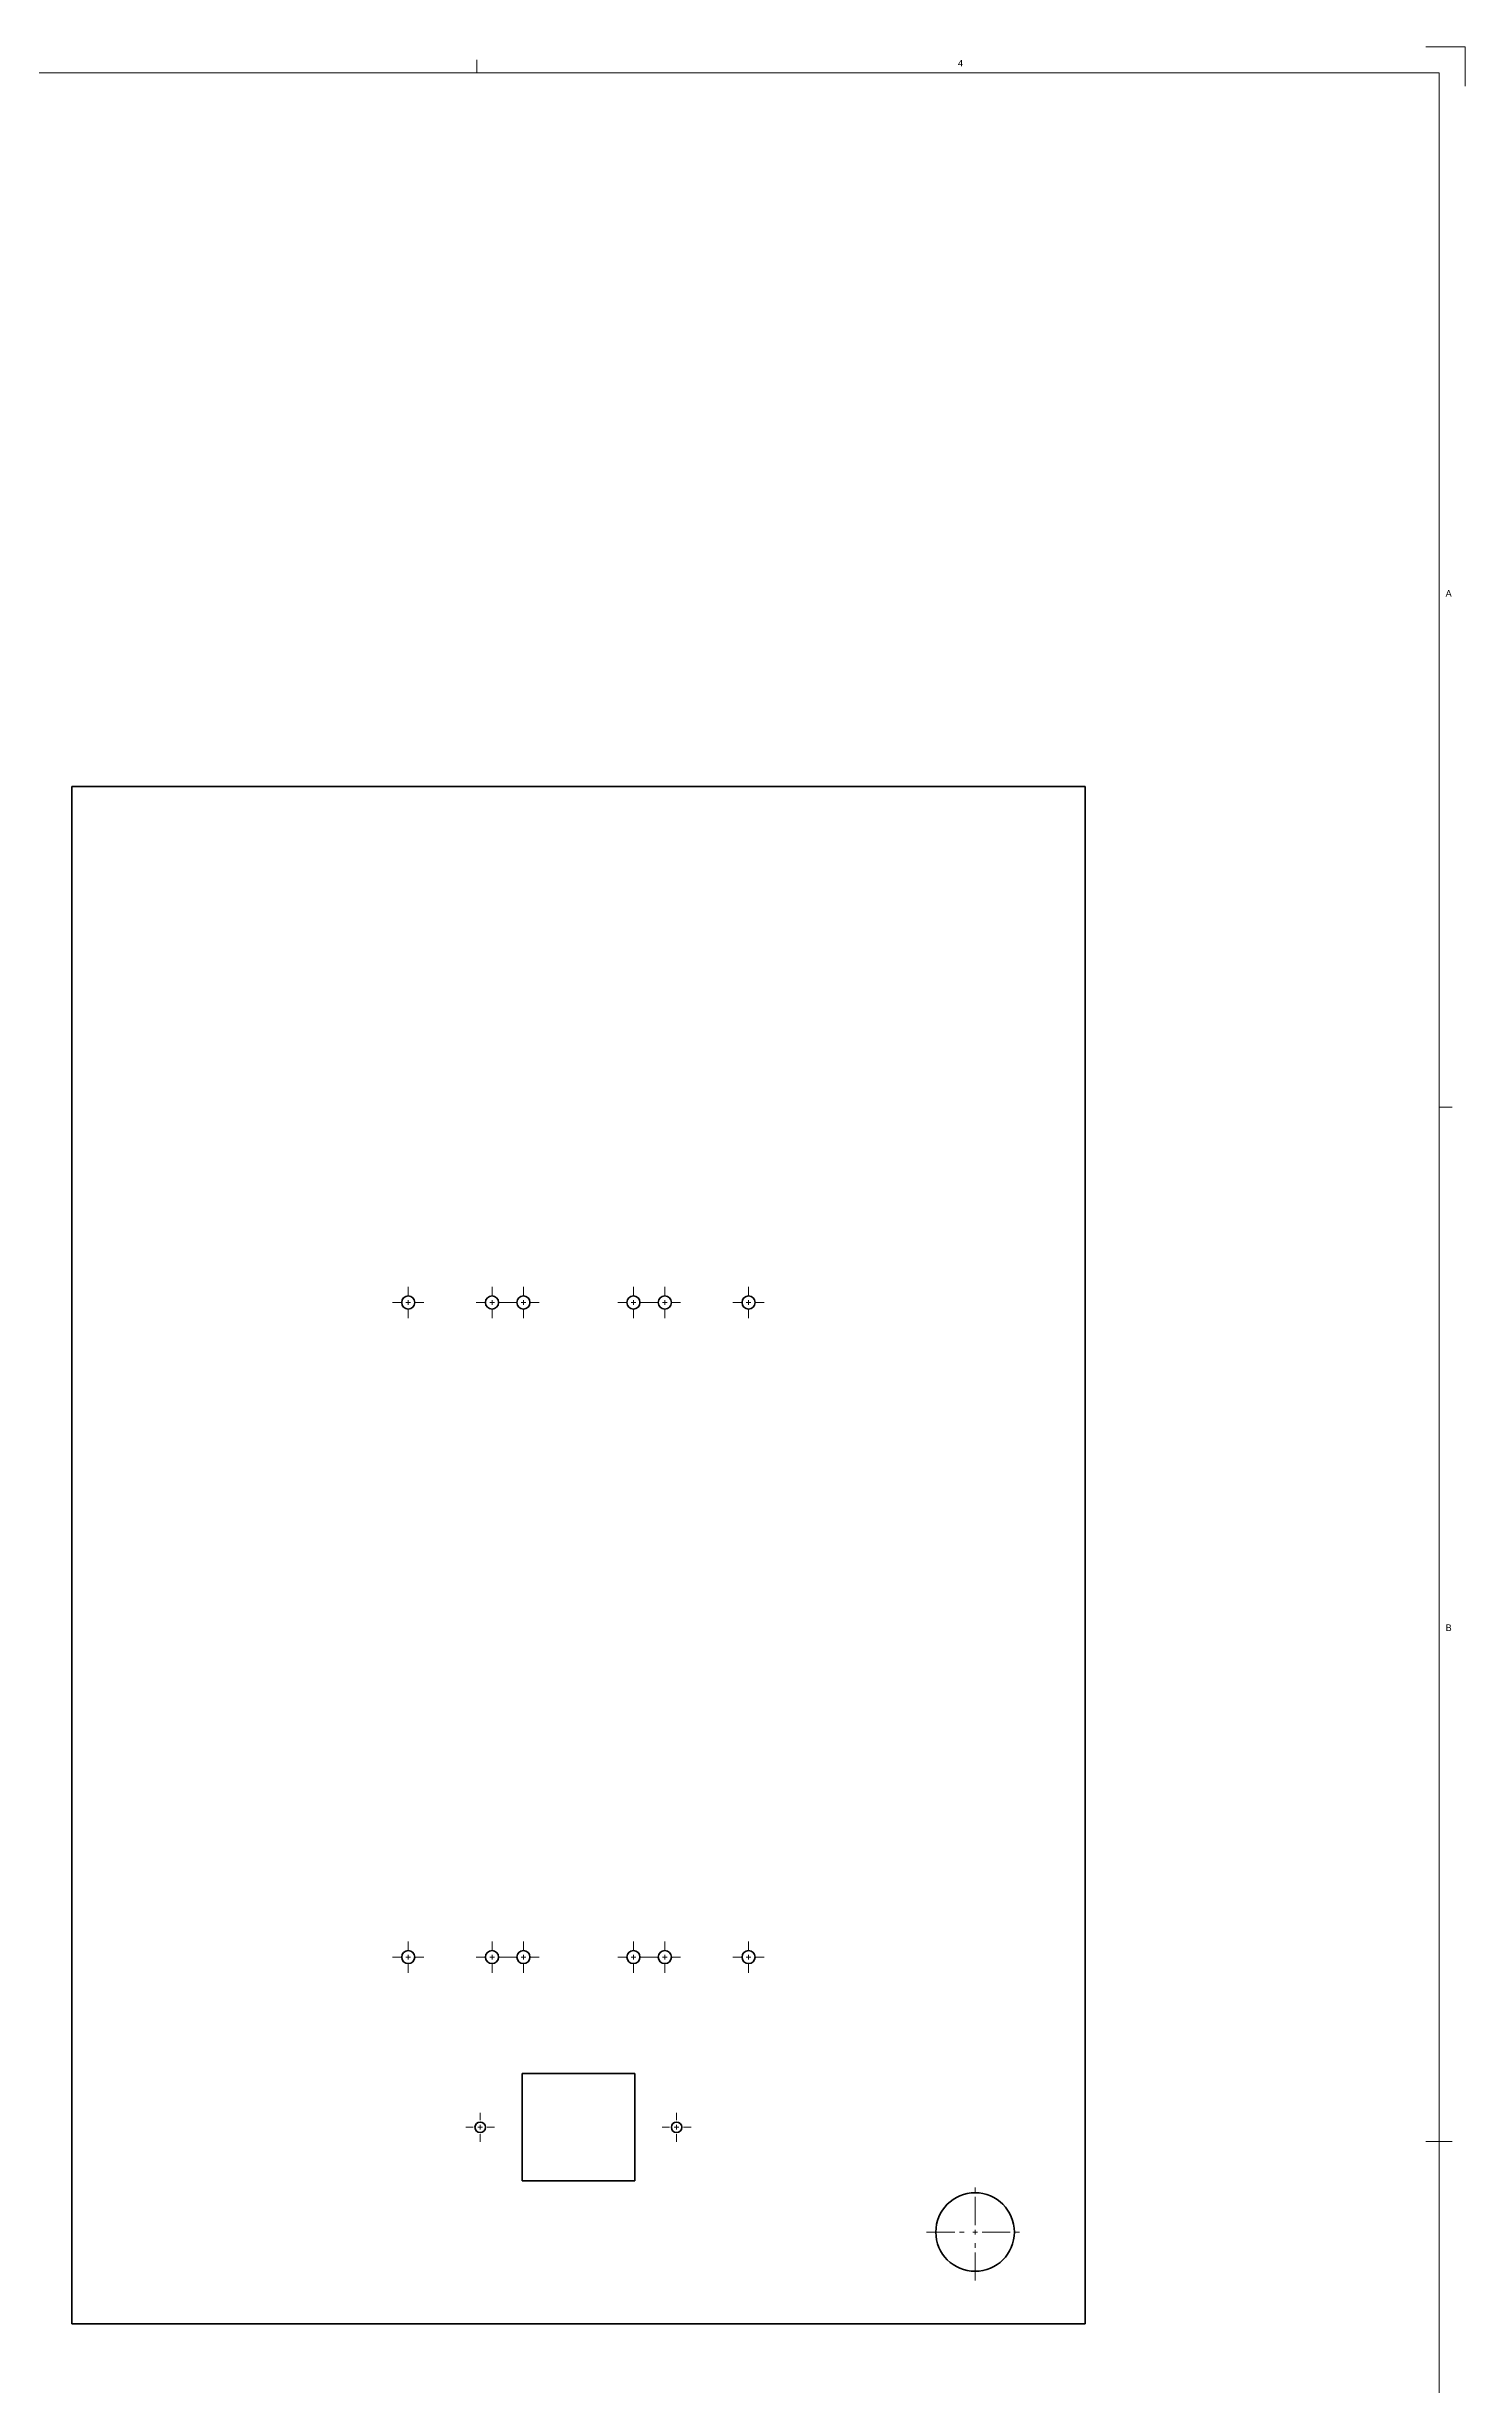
# Model space of a CAD drawing. Header units: millimetres. Extents: x 0 to 1500, y 0 to 1600.
# Drawn here: x 958 to 1500, y 707 to 1600 of the extents above; entities that cross this region are included whole.
import ezdxf

# ---------------------------------------------------------------- set-up
doc = ezdxf.new("R2010")
doc.units = ezdxf.units.MM
doc.header["$LTSCALE"] = 0.75
doc.linetypes.add('CENTER2', pattern=[28.575, 19.05, -3.175, 3.175, -3.175])
for name, color, linetype, lineweight in [('BORDER', 7, 'Continuous', 18), ('Smart Centers', 7, 'CENTER2', 18), ('Visible', 7, 'Continuous', 35)]:
    doc.layers.add(name, color=color, linetype=linetype, lineweight=lineweight)
doc.styles.get("Standard").update_dxf_attribs({"font": 'arial.ttf'})

# ---------------------------------------------------------------- blocks, each defined once
blk = doc.blocks.new('Custom1500.000000x1600.000000x4x4')
for p, q in [((1500, 1600), (1485, 1600)), ((1500, 1600), (1500, 1585)), ((20, 1590), (1490, 1590)), ((1122.5, 1590), (1122.5, 1595)), ((1490, 1590), (1490, 10)), ((1490, 1195), (1495, 1195)), ((1485, 800), (1495, 800))]:
    blk.add_line(p, q)
at = {"char_height": 2.5, "attachment_point": 1}
for s, insert in [('4', (1306.25, 1595)), ('A', (1492.5, 1392.5)), ('B', (1492.5, 997.5))]:
    blk.add_mtext(s, dxfattribs=dict(at, insert=insert))
blk = doc.blocks.new('*U4')
at = {"layer": 'Smart Centers', "color": 0, "ltscale": 0.75, "transparency": 16777216}
for p, q in [((-6, 0), (-2.678906, 0)), ((0, 2.678906), (0, 6)), ((2.678906, 0), (6, 0)), ((0, -6), (0, -2.678906))]:
    blk.add_line(p, q, dxfattribs=at)
at = {"layer": 'Smart Centers', "color": 0, "linetype": 'Continuous', "ltscale": 0.75, "transparency": 16777216}
for p, q in [((-0.892969, 0), (0.892969, 0)), ((0, -0.892969), (0, 0.892969))]:
    blk.add_line(p, q, dxfattribs=at)
blk = doc.blocks.new('*U5')
at = {"layer": 'Smart Centers', "color": 0, "ltscale": 0.75, "transparency": 16777216}
for p, q in [((-6, 0), (-2.678906, 0)), ((0, 2.678906), (0, 6)), ((2.678906, 0), (6, 0)), ((0, -6), (0, -2.678906))]:
    blk.add_line(p, q, dxfattribs=at)
at = {"layer": 'Smart Centers', "color": 0, "linetype": 'Continuous', "ltscale": 0.75, "transparency": 16777216}
for p, q in [((-0.892969, 0), (0.892969, 0)), ((0, -0.892969), (0, 0.892969))]:
    blk.add_line(p, q, dxfattribs=at)
blk = doc.blocks.new('*U6')
at = {"layer": 'Smart Centers', "color": 0, "ltscale": 0.75, "transparency": 16777216}
for p, q in [((-6, 0), (-2.678906, 0)), ((0, 2.678906), (0, 6)), ((2.678906, 0), (6, 0)), ((0, -6), (0, -2.678906))]:
    blk.add_line(p, q, dxfattribs=at)
at = {"layer": 'Smart Centers', "color": 0, "linetype": 'Continuous', "ltscale": 0.75, "transparency": 16777216}
for p, q in [((-0.892969, 0), (0.892969, 0)), ((0, -0.892969), (0, 0.892969))]:
    blk.add_line(p, q, dxfattribs=at)
blk = doc.blocks.new('*U7')
at = {"layer": 'Smart Centers', "color": 0, "ltscale": 0.75, "transparency": 16777216}
for p, q in [((-5.5, 0), (-2.678906, 0)), ((0, 2.678906), (0, 5.5)), ((2.678906, 0), (5.5, 0)), ((0, -5.5), (0, -2.678906))]:
    blk.add_line(p, q, dxfattribs=at)
at = {"layer": 'Smart Centers', "color": 0, "linetype": 'Continuous', "ltscale": 0.75, "transparency": 16777216}
for p, q in [((-0.892969, 0), (0.892969, 0)), ((0, -0.892969), (0, 0.892969))]:
    blk.add_line(p, q, dxfattribs=at)
blk = doc.blocks.new('*U8')
at = {"layer": 'Smart Centers', "color": 0, "ltscale": 0.75, "transparency": 16777216}
for p, q in [((-5.5, 0), (-2.678906, 0)), ((0, 2.678906), (0, 5.5)), ((2.678906, 0), (5.5, 0)), ((0, -5.5), (0, -2.678906))]:
    blk.add_line(p, q, dxfattribs=at)
at = {"layer": 'Smart Centers', "color": 0, "linetype": 'Continuous', "ltscale": 0.75, "transparency": 16777216}
for p, q in [((-0.892969, 0), (0.892969, 0)), ((0, -0.892969), (0, 0.892969))]:
    blk.add_line(p, q, dxfattribs=at)
blk = doc.blocks.new('*U9')
at = {"layer": 'Smart Centers', "color": 0, "ltscale": 0.75, "transparency": 16777216}
for p, q in [((-6, 0), (-2.678906, 0)), ((0, 2.678906), (0, 6)), ((2.678906, 0), (6, 0)), ((0, -6), (0, -2.678906))]:
    blk.add_line(p, q, dxfattribs=at)
at = {"layer": 'Smart Centers', "color": 0, "linetype": 'Continuous', "ltscale": 0.75, "transparency": 16777216}
for p, q in [((-0.892969, 0), (0.892969, 0)), ((0, -0.892969), (0, 0.892969))]:
    blk.add_line(p, q, dxfattribs=at)
blk = doc.blocks.new('*U10')
at = {"layer": 'Smart Centers', "color": 0, "ltscale": 0.75, "transparency": 16777216}
for p, q in [((-6, 0), (-2.678906, 0)), ((0, 2.678906), (0, 6)), ((2.678906, 0), (6, 0)), ((0, -6), (0, -2.678906))]:
    blk.add_line(p, q, dxfattribs=at)
at = {"layer": 'Smart Centers', "color": 0, "linetype": 'Continuous', "ltscale": 0.75, "transparency": 16777216}
for p, q in [((-0.892969, 0), (0.892969, 0)), ((0, -0.892969), (0, 0.892969))]:
    blk.add_line(p, q, dxfattribs=at)
blk = doc.blocks.new('*U11')
at = {"layer": 'Smart Centers', "color": 0, "ltscale": 0.75, "transparency": 16777216}
for p, q in [((-6, 0), (-2.678906, 0)), ((0, 2.678906), (0, 6)), ((2.678906, 0), (6, 0)), ((0, -6), (0, -2.678906))]:
    blk.add_line(p, q, dxfattribs=at)
at = {"layer": 'Smart Centers', "color": 0, "linetype": 'Continuous', "ltscale": 0.75, "transparency": 16777216}
for p, q in [((-0.892969, 0), (0.892969, 0)), ((0, -0.892969), (0, 0.892969))]:
    blk.add_line(p, q, dxfattribs=at)
blk = doc.blocks.new('*U12')
at = {"layer": 'Smart Centers', "color": 0, "ltscale": 0.75, "transparency": 16777216}
for p, q in [((-6, 0), (-2.678906, 0)), ((0, 2.678906), (0, 6)), ((2.678906, 0), (6, 0)), ((0, -6), (0, -2.678906))]:
    blk.add_line(p, q, dxfattribs=at)
at = {"layer": 'Smart Centers', "color": 0, "linetype": 'Continuous', "ltscale": 0.75, "transparency": 16777216}
for p, q in [((-0.892969, 0), (0.892969, 0)), ((0, -0.892969), (0, 0.892969))]:
    blk.add_line(p, q, dxfattribs=at)
blk = doc.blocks.new('*U13')
at = {"layer": 'Smart Centers', "color": 0, "ltscale": 0.75, "transparency": 16777216}
for p, q in [((-6, 0), (-2.678906, 0)), ((0, 2.678906), (0, 6)), ((2.678906, 0), (6, 0)), ((0, -6), (0, -2.678906))]:
    blk.add_line(p, q, dxfattribs=at)
at = {"layer": 'Smart Centers', "color": 0, "linetype": 'Continuous', "ltscale": 0.75, "transparency": 16777216}
for p, q in [((-0.892969, 0), (0.892969, 0)), ((0, -0.892969), (0, 0.892969))]:
    blk.add_line(p, q, dxfattribs=at)
blk = doc.blocks.new('*U14')
at = {"layer": 'Smart Centers', "color": 0, "ltscale": 0.75, "transparency": 16777216}
for p, q in [((-6, 0), (-2.678906, 0)), ((0, 2.678906), (0, 6)), ((2.678906, 0), (6, 0)), ((0, -6), (0, -2.678906))]:
    blk.add_line(p, q, dxfattribs=at)
at = {"layer": 'Smart Centers', "color": 0, "linetype": 'Continuous', "ltscale": 0.75, "transparency": 16777216}
for p, q in [((-0.892969, 0), (0.892969, 0)), ((0, -0.892969), (0, 0.892969))]:
    blk.add_line(p, q, dxfattribs=at)
blk = doc.blocks.new('*U15')
at = {"layer": 'Smart Centers', "color": 0, "ltscale": 0.75, "transparency": 16777216}
for p, q in [((0, 2.678906), (0, 18.5)), ((-18.5, 0), (-2.678906, 0)), ((2.678906, 0), (18.5, 0)), ((0, -18.5), (0, -2.678906))]:
    blk.add_line(p, q, dxfattribs=at)
at = {"layer": 'Smart Centers', "color": 0, "linetype": 'Continuous', "ltscale": 0.75, "transparency": 16777216}
for p, q in [((-0.892969, 0), (0.892969, 0)), ((0, -0.892969), (0, 0.892969))]:
    blk.add_line(p, q, dxfattribs=at)
blk = doc.blocks.new('*U16')
at = {"layer": 'Smart Centers', "color": 0, "ltscale": 0.75, "transparency": 16777216}
for p, q in [((-6, 0), (-2.678906, 0)), ((0, 2.678906), (0, 6)), ((2.678906, 0), (6, 0)), ((0, -6), (0, -2.678906))]:
    blk.add_line(p, q, dxfattribs=at)
at = {"layer": 'Smart Centers', "color": 0, "linetype": 'Continuous', "ltscale": 0.75, "transparency": 16777216}
for p, q in [((-0.892969, 0), (0.892969, 0)), ((0, -0.892969), (0, 0.892969))]:
    blk.add_line(p, q, dxfattribs=at)
blk = doc.blocks.new('*U17')
at = {"layer": 'Smart Centers', "color": 0, "ltscale": 0.75, "transparency": 16777216}
for p, q in [((-6, 0), (-2.678906, 0)), ((0, 2.678906), (0, 6)), ((2.678906, 0), (6, 0)), ((0, -6), (0, -2.678906))]:
    blk.add_line(p, q, dxfattribs=at)
at = {"layer": 'Smart Centers', "color": 0, "linetype": 'Continuous', "ltscale": 0.75, "transparency": 16777216}
for p, q in [((-0.892969, 0), (0.892969, 0)), ((0, -0.892969), (0, 0.892969))]:
    blk.add_line(p, q, dxfattribs=at)
blk = doc.blocks.new('*U18')
at = {"layer": 'Smart Centers', "color": 0, "ltscale": 0.75, "transparency": 16777216}
for p, q in [((-6, 0), (-2.678906, 0)), ((0, 2.678906), (0, 6)), ((2.678906, 0), (6, 0)), ((0, -6), (0, -2.678906))]:
    blk.add_line(p, q, dxfattribs=at)
at = {"layer": 'Smart Centers', "color": 0, "linetype": 'Continuous', "ltscale": 0.75, "transparency": 16777216}
for p, q in [((-0.892969, 0), (0.892969, 0)), ((0, -0.892969), (0, 0.892969))]:
    blk.add_line(p, q, dxfattribs=at)

msp = doc.modelspace()

# ---------------------------------------------------------------- linework, layer by layer
at = {"layer": 'Visible'}
for p, q in [((1354.791717, 1317.452709), (967.791717, 1317.452709)), ((967.791717, 1317.452709), (967.791717, 730.452709)), ((1354.791717, 730.452709), (1354.791717, 1317.452709)), ((1139.791717, 825.952709), (1182.791717, 825.952709)), ((1139.791717, 784.952709), (1139.791717, 825.952709)), ((1182.791717, 825.952709), (1182.791717, 784.952709)), ((1182.791717, 784.952709), (1139.791717, 784.952709)), ((967.791717, 730.452709), (1354.791717, 730.452709))]:
    msp.add_line(p, q, dxfattribs=at)
at = {"layer": 'Visible', "extrusion": (0, 0, -1)}
for centre, radius in [((-1096.291717, 1120.452709), 2.5), ((-1128.291717, 1120.452709), 2.5), ((-1140.291717, 1120.452709), 2.5), ((-1182.291717, 1120.452709), 2.5), ((-1194.291717, 1120.452709), 2.5), ((-1226.291717, 1120.452709), 2.5), ((-1096.291717, 870.452709), 2.5), ((-1128.291717, 870.452709), 2.5), ((-1140.291717, 870.452709), 2.5), ((-1182.291717, 870.452709), 2.5), ((-1194.291717, 870.452709), 2.5), ((-1226.291717, 870.452709), 2.5), ((-1123.791717, 805.452709), 2), ((-1198.791717, 805.452709), 2), ((-1312.791717, 765.452709), 15)]:
    msp.add_circle(centre, radius, dxfattribs=at)

# ---------------------------------------------------------------- block references
at = {"layer": 'BORDER'}
msp.add_blockref('Custom1500.000000x1600.000000x4x4', (0, 0), dxfattribs=at)
at = {"layer": 'Smart Centers', "ltscale": 0.75}
for name, p in [('*U10', (1096.291717, 1120.452709)), ('*U17', (1128.291717, 1120.452709)), ('*U12', (1140.291717, 1120.452709)), ('*U4', (1182.291717, 1120.452709)), ('*U11', (1194.291717, 1120.452709)), ('*U18', (1226.291717, 1120.452709)), ('*U5', (1096.291717, 870.452709)), ('*U13', (1128.291717, 870.452709)), ('*U16', (1140.291717, 870.452709)), ('*U9', (1182.291717, 870.452709)), ('*U6', (1194.291717, 870.452709)), ('*U14', (1226.291717, 870.452709)), ('*U8', (1123.791717, 805.452709)), ('*U7', (1198.791717, 805.452709)), ('*U15', (1312.791717, 765.452709))]:
    msp.add_blockref(name, p, dxfattribs=at)

doc.saveas('drawing.dxf')
